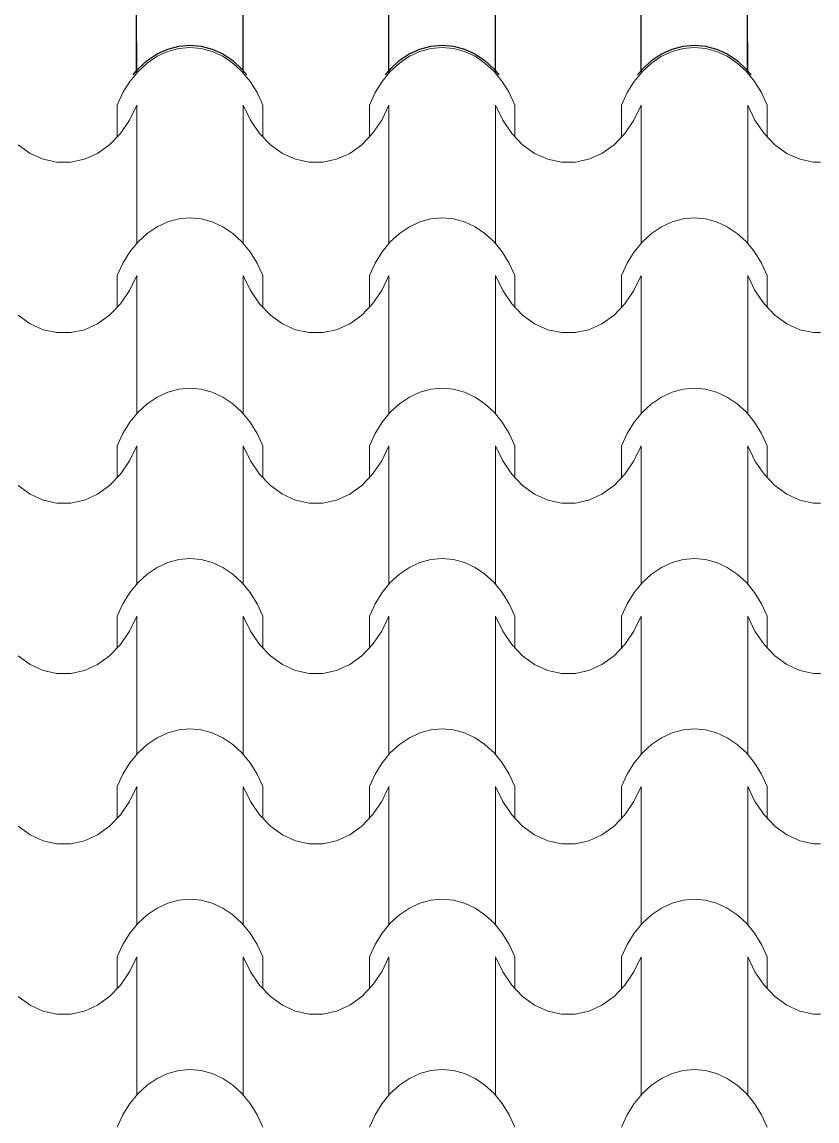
# Model space of a CAD drawing. Header units: millimetres. Extents: x 42452 to 2852333, y -419346 to 834876.
# Drawn here: x 2634989 to 2637119, y 663514 to 666458 of the extents above; entities that cross this region are included whole.
import ezdxf

# ---------------------------------------------------------------- set-up
doc = ezdxf.new("R2010")
doc.units = ezdxf.units.MM
doc.layers.add('M-2 keramitin shtrixi_Ном._пера__21_Pen_No__1', color=7, linetype='Continuous', lineweight=15)
doc.layers.add('memar', color=7, linetype='Continuous', lineweight=25)

# ---------------------------------------------------------------- blocks, each defined once
blk = doc.blocks.new('*X17')
at = {"layer": 'M-2 keramitin shtrixi_Ном._пера__21_Pen_No__1', "color": 7, "linetype": 'Continuous', "lineweight": 15}
for p, q in [((-251042.9, -1353510.1), (-251042.9, -1353428.7)), ((-250757.3, -1353510.1), (-250757.3, -1353428.7)), ((-250367.3, -1353510.1), (-250367.3, -1353428.7)), ((-250081.8, -1353510.1), (-250081.8, -1353428.7)), ((-249691.7, -1353510.1), (-249691.7, -1353428.7)), ((-249406.2, -1353510.1), (-249406.2, -1353428.7)), ((-251014.8, -1353483.6), (-250988.1, -1353465.7)), ((-250988.1, -1353465.7), (-250959.7, -1353452.6)), ((-250959.7, -1353452.6), (-250930.2, -1353444.6)), ((-250930.2, -1353444.6), (-250900.1, -1353441.9)), ((-250900.1, -1353441.9), (-250870, -1353444.6)), ((-250870, -1353444.6), (-250840.5, -1353452.6)), ((-250840.5, -1353452.6), (-250812.1, -1353465.7)), ((-250812.1, -1353465.7), (-250785.4, -1353483.6)), ((-250339.2, -1353483.6), (-250312.5, -1353465.7)), ((-250312.5, -1353465.7), (-250284.2, -1353452.6)), ((-250284.2, -1353452.6), (-250254.6, -1353444.6)), ((-250254.6, -1353444.6), (-250224.5, -1353441.9)), ((-250224.5, -1353441.9), (-250194.4, -1353444.6)), ((-250194.4, -1353444.6), (-250164.9, -1353452.6)), ((-250164.9, -1353452.6), (-250136.6, -1353465.7)), ((-250136.6, -1353465.7), (-250109.9, -1353483.6)), ((-249663.7, -1353483.6), (-249637, -1353465.7)), ((-249637, -1353465.7), (-249608.6, -1353452.6)), ((-249608.6, -1353452.6), (-249579.1, -1353444.6)), ((-249579.1, -1353444.6), (-249549, -1353441.9)), ((-249549, -1353441.9), (-249518.9, -1353444.6)), ((-249518.9, -1353444.6), (-249489.4, -1353452.6)), ((-249489.4, -1353452.6), (-249461, -1353465.7)), ((-249461, -1353465.7), (-249434.3, -1353483.6)), ((-251039.3, -1353506.2), (-251014.8, -1353483.6)), ((-250785.4, -1353483.6), (-250760.9, -1353506.2)), ((-250363.7, -1353506.2), (-250339.2, -1353483.6)), ((-250109.9, -1353483.6), (-250085.4, -1353506.2)), ((-249688.2, -1353506.2), (-249663.7, -1353483.6)), ((-249434.3, -1353483.6), (-249409.8, -1353506.2)), ((-251061.1, -1353532.8), (-251039.3, -1353506.2)), ((-250760.9, -1353506.2), (-250739.1, -1353532.8)), ((-250385.5, -1353532.8), (-250363.7, -1353506.2)), ((-250085.4, -1353506.2), (-250063.5, -1353532.8)), ((-249710, -1353532.8), (-249688.2, -1353506.2)), ((-249409.8, -1353506.2), (-249388, -1353532.8)), ((-251079.8, -1353563), (-251061.1, -1353532.8)), ((-250739.1, -1353532.8), (-250720.4, -1353563)), ((-250404.3, -1353563), (-250385.5, -1353532.8)), ((-250063.5, -1353532.8), (-250044.8, -1353563)), ((-249728.7, -1353563), (-249710, -1353532.8)), ((-249388, -1353532.8), (-249369.3, -1353563)), ((-251095.1, -1353596.3), (-251079.8, -1353563)), ((-250720.4, -1353563), (-250705.1, -1353596.3)), ((-250419.6, -1353596.3), (-250404.3, -1353563)), ((-250044.8, -1353563), (-250029.5, -1353596.3)), ((-249744, -1353596.3), (-249728.7, -1353563)), ((-249369.3, -1353563), (-249354, -1353596.3)), ((-251095.1, -1353681.3), (-251095.1, -1353596.3)), ((-251042.9, -1353596.3), (-251062.2, -1353636.8)), ((-251042.9, -1353781.3), (-251042.9, -1353596.3)), ((-250757.3, -1353781.3), (-250757.3, -1353596.3)), ((-250738, -1353636.8), (-250757.3, -1353596.3)), ((-250705.1, -1353681.3), (-250705.1, -1353596.3)), ((-250419.6, -1353681.3), (-250419.6, -1353596.3)), ((-250367.3, -1353596.3), (-250386.6, -1353636.8)), ((-250367.3, -1353781.3), (-250367.3, -1353596.3)), ((-250081.8, -1353781.3), (-250081.8, -1353596.3)), ((-250062.5, -1353636.8), (-250081.8, -1353596.3)), ((-250029.5, -1353681.3), (-250029.5, -1353596.3)), ((-249744, -1353681.3), (-249744, -1353596.3)), ((-249691.7, -1353596.3), (-249711.1, -1353636.8)), ((-249691.7, -1353781.3), (-249691.7, -1353596.3)), ((-249406.2, -1353781.3), (-249406.2, -1353596.3)), ((-249386.9, -1353636.8), (-249406.2, -1353596.3)), ((-249354, -1353681.3), (-249354, -1353596.3)), ((-251062.2, -1353636.8), (-251086.6, -1353672.5)), ((-250713.6, -1353672.5), (-250738, -1353636.8)), ((-250386.6, -1353636.8), (-250411, -1353672.5)), ((-250038, -1353672.5), (-250062.5, -1353636.8)), ((-249711.1, -1353636.8), (-249735.5, -1353672.5)), ((-249362.5, -1353672.5), (-249386.9, -1353636.8)), ((-251086.6, -1353672.5), (-251115.4, -1353702.4)), ((-250684.8, -1353702.4), (-250713.6, -1353672.5)), ((-250411, -1353672.5), (-250439.8, -1353702.4)), ((-250009.2, -1353702.4), (-250038, -1353672.5)), ((-249735.5, -1353672.5), (-249764.3, -1353702.4)), ((-249333.7, -1353702.4), (-249362.5, -1353672.5)), ((-251328, -1353725.6), (-251360.4, -1353702.4)), ((-251115.4, -1353702.4), (-251147.8, -1353725.6)), ((-250652.4, -1353725.6), (-250684.8, -1353702.4)), ((-250439.8, -1353702.4), (-250472.2, -1353725.6)), ((-249976.9, -1353725.6), (-250009.2, -1353702.4)), ((-249764.3, -1353702.4), (-249796.7, -1353725.6)), ((-249301.3, -1353725.6), (-249333.7, -1353702.4)), ((-251293, -1353741.5), (-251328, -1353725.6)), ((-251147.8, -1353725.6), (-251182.7, -1353741.5)), ((-250617.5, -1353741.5), (-250652.4, -1353725.6)), ((-250472.2, -1353725.6), (-250507.2, -1353741.5)), ((-249941.9, -1353741.5), (-249976.9, -1353725.6)), ((-249796.7, -1353725.6), (-249831.6, -1353741.5)), ((-249266.3, -1353741.5), (-249301.3, -1353725.6)), ((-251256.4, -1353749.6), (-251293, -1353741.5)), ((-251237.9, -1353749.6), (-251256.4, -1353749.6)), ((-251219.3, -1353749.6), (-251237.9, -1353749.6)), ((-251182.7, -1353741.5), (-251219.3, -1353749.6)), ((-250580.9, -1353749.6), (-250617.5, -1353741.5)), ((-250562.3, -1353749.6), (-250580.9, -1353749.6)), ((-250543.8, -1353749.6), (-250562.3, -1353749.6)), ((-250507.2, -1353741.5), (-250543.8, -1353749.6)), ((-249905.3, -1353749.6), (-249941.9, -1353741.5)), ((-249886.8, -1353749.6), (-249905.3, -1353749.6)), ((-249868.2, -1353749.6), (-249886.8, -1353749.6)), ((-249831.6, -1353741.5), (-249868.2, -1353749.6)), ((-249229.8, -1353749.6), (-249266.3, -1353741.5)), ((-249211.2, -1353749.6), (-249229.8, -1353749.6)), ((-251042.9, -1353966.4), (-251042.9, -1353781.3)), ((-250757.3, -1353966.4), (-250757.3, -1353781.3)), ((-250367.3, -1353966.4), (-250367.3, -1353781.3)), ((-250081.8, -1353966.4), (-250081.8, -1353781.3)), ((-249691.7, -1353966.4), (-249691.7, -1353781.3)), ((-249406.2, -1353966.4), (-249406.2, -1353781.3)), ((-250988.1, -1353922), (-250959.7, -1353908.9)), ((-250959.7, -1353908.9), (-250930.2, -1353901)), ((-250930.2, -1353901), (-250900.1, -1353898.3)), ((-250900.1, -1353898.3), (-250870, -1353901)), ((-250870, -1353901), (-250840.5, -1353908.9)), ((-250840.5, -1353908.9), (-250812.1, -1353922)), ((-250312.5, -1353922), (-250284.2, -1353908.9)), ((-250284.2, -1353908.9), (-250254.6, -1353901)), ((-250254.6, -1353901), (-250224.5, -1353898.3)), ((-250224.5, -1353898.3), (-250194.4, -1353901)), ((-250194.4, -1353901), (-250164.9, -1353908.9)), ((-250164.9, -1353908.9), (-250136.6, -1353922)), ((-249637, -1353922), (-249608.6, -1353908.9)), ((-249608.6, -1353908.9), (-249579.1, -1353901)), ((-249579.1, -1353901), (-249549, -1353898.3)), ((-249549, -1353898.3), (-249518.9, -1353901)), ((-249518.9, -1353901), (-249489.4, -1353908.9)), ((-249489.4, -1353908.9), (-249461, -1353922)), ((-251014.8, -1353940), (-250988.1, -1353922)), ((-250812.1, -1353922), (-250785.4, -1353940)), ((-250339.2, -1353940), (-250312.5, -1353922)), ((-250136.6, -1353922), (-250109.9, -1353940)), ((-249663.7, -1353940), (-249637, -1353922)), ((-249461, -1353922), (-249434.3, -1353940)), ((-251061.1, -1353989.1), (-251039.3, -1353962.5)), ((-251039.3, -1353962.5), (-251014.8, -1353940)), ((-250785.4, -1353940), (-250760.9, -1353962.5)), ((-250760.9, -1353962.5), (-250739.1, -1353989.1)), ((-250385.5, -1353989.1), (-250363.7, -1353962.5)), ((-250363.7, -1353962.5), (-250339.2, -1353940)), ((-250109.9, -1353940), (-250085.4, -1353962.5)), ((-250085.4, -1353962.5), (-250063.5, -1353989.1)), ((-249710, -1353989.1), (-249688.2, -1353962.5)), ((-249688.2, -1353962.5), (-249663.7, -1353940)), ((-249434.3, -1353940), (-249409.8, -1353962.5)), ((-249409.8, -1353962.5), (-249388, -1353989.1)), ((-251079.8, -1354019.4), (-251061.1, -1353989.1)), ((-250739.1, -1353989.1), (-250720.4, -1354019.4)), ((-250404.3, -1354019.4), (-250385.5, -1353989.1)), ((-250063.5, -1353989.1), (-250044.8, -1354019.4)), ((-249728.7, -1354019.4), (-249710, -1353989.1)), ((-249388, -1353989.1), (-249369.3, -1354019.4)), ((-251095.1, -1354052.6), (-251079.8, -1354019.4)), ((-250720.4, -1354019.4), (-250705.1, -1354052.6)), ((-250419.6, -1354052.6), (-250404.3, -1354019.4)), ((-250044.8, -1354019.4), (-250029.5, -1354052.6)), ((-249744, -1354052.6), (-249728.7, -1354019.4)), ((-249369.3, -1354019.4), (-249354, -1354052.6)), ((-251095.1, -1354137.7), (-251095.1, -1354052.6)), ((-251042.9, -1354052.6), (-251062.2, -1354093.1)), ((-251042.9, -1354237.7), (-251042.9, -1354052.6)), ((-250757.3, -1354237.7), (-250757.3, -1354052.6)), ((-250738, -1354093.1), (-250757.3, -1354052.6)), ((-250705.1, -1354137.7), (-250705.1, -1354052.6)), ((-250419.6, -1354137.7), (-250419.6, -1354052.6)), ((-250367.3, -1354052.6), (-250386.6, -1354093.1)), ((-250367.3, -1354237.7), (-250367.3, -1354052.6)), ((-250081.8, -1354237.7), (-250081.8, -1354052.6)), ((-250062.5, -1354093.1), (-250081.8, -1354052.6)), ((-250029.5, -1354137.7), (-250029.5, -1354052.6)), ((-249744, -1354137.7), (-249744, -1354052.6)), ((-249691.7, -1354052.6), (-249711.1, -1354093.1)), ((-249691.7, -1354237.7), (-249691.7, -1354052.6)), ((-249406.2, -1354237.7), (-249406.2, -1354052.6)), ((-249386.9, -1354093.1), (-249406.2, -1354052.6)), ((-249354, -1354137.7), (-249354, -1354052.6)), ((-251062.2, -1354093.1), (-251086.6, -1354128.8)), ((-250713.6, -1354128.8), (-250738, -1354093.1)), ((-250386.6, -1354093.1), (-250411, -1354128.8)), ((-250038, -1354128.8), (-250062.5, -1354093.1)), ((-249711.1, -1354093.1), (-249735.5, -1354128.8)), ((-249362.5, -1354128.8), (-249386.9, -1354093.1)), ((-251086.6, -1354128.8), (-251115.4, -1354158.8)), ((-250684.8, -1354158.8), (-250713.6, -1354128.8)), ((-250411, -1354128.8), (-250439.8, -1354158.8)), ((-250009.2, -1354158.8), (-250038, -1354128.8)), ((-249735.5, -1354128.8), (-249764.3, -1354158.8)), ((-249333.7, -1354158.8), (-249362.5, -1354128.8)), ((-251328, -1354182), (-251360.4, -1354158.8)), ((-251115.4, -1354158.8), (-251147.8, -1354182)), ((-250652.4, -1354182), (-250684.8, -1354158.8)), ((-250439.8, -1354158.8), (-250472.2, -1354182)), ((-249976.9, -1354182), (-250009.2, -1354158.8)), ((-249764.3, -1354158.8), (-249796.7, -1354182)), ((-249301.3, -1354182), (-249333.7, -1354158.8)), ((-251293, -1354197.9), (-251328, -1354182)), ((-251256.4, -1354205.9), (-251293, -1354197.9)), ((-251182.7, -1354197.9), (-251219.3, -1354205.9)), ((-251147.8, -1354182), (-251182.7, -1354197.9)), ((-250617.5, -1354197.9), (-250652.4, -1354182)), ((-250580.9, -1354205.9), (-250617.5, -1354197.9)), ((-250507.2, -1354197.9), (-250543.8, -1354205.9)), ((-250472.2, -1354182), (-250507.2, -1354197.9)), ((-249941.9, -1354197.9), (-249976.9, -1354182)), ((-249905.3, -1354205.9), (-249941.9, -1354197.9)), ((-249831.6, -1354197.9), (-249868.2, -1354205.9)), ((-249796.7, -1354182), (-249831.6, -1354197.9)), ((-249266.3, -1354197.9), (-249301.3, -1354182)), ((-249229.8, -1354205.9), (-249266.3, -1354197.9)), ((-251237.9, -1354205.9), (-251256.4, -1354205.9)), ((-251219.3, -1354205.9), (-251237.9, -1354205.9)), ((-250562.3, -1354205.9), (-250580.9, -1354205.9)), ((-250543.8, -1354205.9), (-250562.3, -1354205.9)), ((-249886.8, -1354205.9), (-249905.3, -1354205.9)), ((-249868.2, -1354205.9), (-249886.8, -1354205.9)), ((-249211.2, -1354205.9), (-249229.8, -1354205.9)), ((-251042.9, -1354422.8), (-251042.9, -1354237.7)), ((-250757.3, -1354422.8), (-250757.3, -1354237.7)), ((-250367.3, -1354422.8), (-250367.3, -1354237.7)), ((-250081.8, -1354422.8), (-250081.8, -1354237.7)), ((-249691.7, -1354422.8), (-249691.7, -1354237.7)), ((-249406.2, -1354422.8), (-249406.2, -1354237.7)), ((-251014.8, -1354396.3), (-250988.1, -1354378.4)), ((-250988.1, -1354378.4), (-250959.7, -1354365.3)), ((-250959.7, -1354365.3), (-250930.2, -1354357.3)), ((-250930.2, -1354357.3), (-250900.1, -1354354.6)), ((-250900.1, -1354354.6), (-250870, -1354357.3)), ((-250870, -1354357.3), (-250840.5, -1354365.3)), ((-250840.5, -1354365.3), (-250812.1, -1354378.4)), ((-250812.1, -1354378.4), (-250785.4, -1354396.3)), ((-250339.2, -1354396.3), (-250312.5, -1354378.4)), ((-250312.5, -1354378.4), (-250284.2, -1354365.3)), ((-250284.2, -1354365.3), (-250254.6, -1354357.3)), ((-250254.6, -1354357.3), (-250224.5, -1354354.6)), ((-250224.5, -1354354.6), (-250194.4, -1354357.3)), ((-250194.4, -1354357.3), (-250164.9, -1354365.3)), ((-250164.9, -1354365.3), (-250136.6, -1354378.4)), ((-250136.6, -1354378.4), (-250109.9, -1354396.3)), ((-249663.7, -1354396.3), (-249637, -1354378.4)), ((-249637, -1354378.4), (-249608.6, -1354365.3)), ((-249608.6, -1354365.3), (-249579.1, -1354357.3)), ((-249579.1, -1354357.3), (-249549, -1354354.6)), ((-249549, -1354354.6), (-249518.9, -1354357.3)), ((-249518.9, -1354357.3), (-249489.4, -1354365.3)), ((-249489.4, -1354365.3), (-249461, -1354378.4)), ((-249461, -1354378.4), (-249434.3, -1354396.3)), ((-251039.3, -1354418.9), (-251014.8, -1354396.3)), ((-250785.4, -1354396.3), (-250760.9, -1354418.9)), ((-250363.7, -1354418.9), (-250339.2, -1354396.3)), ((-250109.9, -1354396.3), (-250085.4, -1354418.9)), ((-249688.2, -1354418.9), (-249663.7, -1354396.3)), ((-249434.3, -1354396.3), (-249409.8, -1354418.9)), ((-251061.1, -1354445.5), (-251039.3, -1354418.9)), ((-250760.9, -1354418.9), (-250739.1, -1354445.5)), ((-250385.5, -1354445.5), (-250363.7, -1354418.9)), ((-250085.4, -1354418.9), (-250063.5, -1354445.5)), ((-249710, -1354445.5), (-249688.2, -1354418.9)), ((-249409.8, -1354418.9), (-249388, -1354445.5)), ((-251079.8, -1354475.7), (-251061.1, -1354445.5)), ((-250739.1, -1354445.5), (-250720.4, -1354475.7)), ((-250404.3, -1354475.7), (-250385.5, -1354445.5)), ((-250063.5, -1354445.5), (-250044.8, -1354475.7)), ((-249728.7, -1354475.7), (-249710, -1354445.5)), ((-249388, -1354445.5), (-249369.3, -1354475.7)), ((-251095.1, -1354509), (-251079.8, -1354475.7)), ((-250720.4, -1354475.7), (-250705.1, -1354509)), ((-250419.6, -1354509), (-250404.3, -1354475.7)), ((-250044.8, -1354475.7), (-250029.5, -1354509)), ((-249744, -1354509), (-249728.7, -1354475.7)), ((-249369.3, -1354475.7), (-249354, -1354509)), ((-251095.1, -1354594), (-251095.1, -1354509)), ((-251042.9, -1354509), (-251062.2, -1354549.5)), ((-251042.9, -1354694), (-251042.9, -1354509)), ((-250757.3, -1354694), (-250757.3, -1354509)), ((-250738, -1354549.5), (-250757.3, -1354509)), ((-250705.1, -1354594), (-250705.1, -1354509)), ((-250419.6, -1354594), (-250419.6, -1354509)), ((-250367.3, -1354509), (-250386.6, -1354549.5)), ((-250367.3, -1354694), (-250367.3, -1354509)), ((-250081.8, -1354694), (-250081.8, -1354509)), ((-250062.5, -1354549.5), (-250081.8, -1354509)), ((-250029.5, -1354594), (-250029.5, -1354509)), ((-249744, -1354594), (-249744, -1354509)), ((-249691.7, -1354509), (-249711.1, -1354549.5)), ((-249691.7, -1354694), (-249691.7, -1354509)), ((-249406.2, -1354694), (-249406.2, -1354509)), ((-249386.9, -1354549.5), (-249406.2, -1354509)), ((-249354, -1354594), (-249354, -1354509)), ((-251062.2, -1354549.5), (-251086.6, -1354585.2)), ((-250713.6, -1354585.2), (-250738, -1354549.5)), ((-250386.6, -1354549.5), (-250411, -1354585.2)), ((-250038, -1354585.2), (-250062.5, -1354549.5)), ((-249711.1, -1354549.5), (-249735.5, -1354585.2)), ((-249362.5, -1354585.2), (-249386.9, -1354549.5)), ((-251086.6, -1354585.2), (-251115.4, -1354615.1)), ((-250684.8, -1354615.1), (-250713.6, -1354585.2)), ((-250411, -1354585.2), (-250439.8, -1354615.1)), ((-250009.2, -1354615.1), (-250038, -1354585.2)), ((-249735.5, -1354585.2), (-249764.3, -1354615.1)), ((-249333.7, -1354615.1), (-249362.5, -1354585.2)), ((-251328, -1354638.3), (-251360.4, -1354615.1)), ((-251115.4, -1354615.1), (-251147.8, -1354638.3)), ((-250652.4, -1354638.3), (-250684.8, -1354615.1)), ((-250439.8, -1354615.1), (-250472.2, -1354638.3)), ((-249976.9, -1354638.3), (-250009.2, -1354615.1)), ((-249764.3, -1354615.1), (-249796.7, -1354638.3)), ((-249301.3, -1354638.3), (-249333.7, -1354615.1)), ((-251293, -1354654.2), (-251328, -1354638.3)), ((-251147.8, -1354638.3), (-251182.7, -1354654.2)), ((-250617.5, -1354654.2), (-250652.4, -1354638.3)), ((-250472.2, -1354638.3), (-250507.2, -1354654.2)), ((-249941.9, -1354654.2), (-249976.9, -1354638.3)), ((-249796.7, -1354638.3), (-249831.6, -1354654.2)), ((-249266.3, -1354654.2), (-249301.3, -1354638.3)), ((-251256.4, -1354662.3), (-251293, -1354654.2)), ((-251237.9, -1354662.3), (-251256.4, -1354662.3)), ((-251219.3, -1354662.3), (-251237.9, -1354662.3)), ((-251182.7, -1354654.2), (-251219.3, -1354662.3)), ((-250580.9, -1354662.3), (-250617.5, -1354654.2)), ((-250562.3, -1354662.3), (-250580.9, -1354662.3)), ((-250543.8, -1354662.3), (-250562.3, -1354662.3)), ((-250507.2, -1354654.2), (-250543.8, -1354662.3)), ((-249905.3, -1354662.3), (-249941.9, -1354654.2)), ((-249886.8, -1354662.3), (-249905.3, -1354662.3)), ((-249868.2, -1354662.3), (-249886.8, -1354662.3)), ((-249831.6, -1354654.2), (-249868.2, -1354662.3)), ((-249229.8, -1354662.3), (-249266.3, -1354654.2)), ((-249211.2, -1354662.3), (-249229.8, -1354662.3)), ((-251042.9, -1354879.1), (-251042.9, -1354694)), ((-250757.3, -1354879.1), (-250757.3, -1354694)), ((-250367.3, -1354879.1), (-250367.3, -1354694)), ((-250081.8, -1354879.1), (-250081.8, -1354694)), ((-249691.7, -1354879.1), (-249691.7, -1354694)), ((-249406.2, -1354879.1), (-249406.2, -1354694)), ((-250988.1, -1354834.7), (-250959.7, -1354821.6)), ((-250959.7, -1354821.6), (-250930.2, -1354813.7)), ((-250930.2, -1354813.7), (-250900.1, -1354811)), ((-250900.1, -1354811), (-250870, -1354813.7)), ((-250870, -1354813.7), (-250840.5, -1354821.6)), ((-250840.5, -1354821.6), (-250812.1, -1354834.7)), ((-250312.5, -1354834.7), (-250284.2, -1354821.6)), ((-250284.2, -1354821.6), (-250254.6, -1354813.7)), ((-250254.6, -1354813.7), (-250224.5, -1354811)), ((-250224.5, -1354811), (-250194.4, -1354813.7)), ((-250194.4, -1354813.7), (-250164.9, -1354821.6)), ((-250164.9, -1354821.6), (-250136.6, -1354834.7)), ((-249637, -1354834.7), (-249608.6, -1354821.6)), ((-249608.6, -1354821.6), (-249579.1, -1354813.7)), ((-249579.1, -1354813.7), (-249549, -1354811)), ((-249549, -1354811), (-249518.9, -1354813.7)), ((-249518.9, -1354813.7), (-249489.4, -1354821.6)), ((-249489.4, -1354821.6), (-249461, -1354834.7)), ((-251014.8, -1354852.7), (-250988.1, -1354834.7)), ((-250812.1, -1354834.7), (-250785.4, -1354852.7)), ((-250339.2, -1354852.7), (-250312.5, -1354834.7)), ((-250136.6, -1354834.7), (-250109.9, -1354852.7)), ((-249663.7, -1354852.7), (-249637, -1354834.7)), ((-249461, -1354834.7), (-249434.3, -1354852.7)), ((-251061.1, -1354901.8), (-251039.3, -1354875.2)), ((-251039.3, -1354875.2), (-251014.8, -1354852.7)), ((-250785.4, -1354852.7), (-250760.9, -1354875.2)), ((-250760.9, -1354875.2), (-250739.1, -1354901.8)), ((-250385.5, -1354901.8), (-250363.7, -1354875.2)), ((-250363.7, -1354875.2), (-250339.2, -1354852.7)), ((-250109.9, -1354852.7), (-250085.4, -1354875.2)), ((-250085.4, -1354875.2), (-250063.5, -1354901.8)), ((-249710, -1354901.8), (-249688.2, -1354875.2)), ((-249688.2, -1354875.2), (-249663.7, -1354852.7)), ((-249434.3, -1354852.7), (-249409.8, -1354875.2)), ((-249409.8, -1354875.2), (-249388, -1354901.8)), ((-251079.8, -1354932.1), (-251061.1, -1354901.8)), ((-250739.1, -1354901.8), (-250720.4, -1354932.1)), ((-250404.3, -1354932.1), (-250385.5, -1354901.8)), ((-250063.5, -1354901.8), (-250044.8, -1354932.1)), ((-249728.7, -1354932.1), (-249710, -1354901.8)), ((-249388, -1354901.8), (-249369.3, -1354932.1)), ((-251095.1, -1354965.3), (-251079.8, -1354932.1)), ((-250720.4, -1354932.1), (-250705.1, -1354965.3)), ((-250419.6, -1354965.3), (-250404.3, -1354932.1)), ((-250044.8, -1354932.1), (-250029.5, -1354965.3)), ((-249744, -1354965.3), (-249728.7, -1354932.1)), ((-249369.3, -1354932.1), (-249354, -1354965.3)), ((-251095.1, -1355050.4), (-251095.1, -1354965.3)), ((-251042.9, -1354965.3), (-251062.2, -1355005.8)), ((-251042.9, -1355150.4), (-251042.9, -1354965.3)), ((-250757.3, -1355150.4), (-250757.3, -1354965.3)), ((-250738, -1355005.8), (-250757.3, -1354965.3)), ((-250705.1, -1355050.4), (-250705.1, -1354965.3)), ((-250419.6, -1355050.4), (-250419.6, -1354965.3)), ((-250367.3, -1354965.3), (-250386.6, -1355005.8)), ((-250367.3, -1355150.4), (-250367.3, -1354965.3)), ((-250081.8, -1355150.4), (-250081.8, -1354965.3)), ((-250062.5, -1355005.8), (-250081.8, -1354965.3)), ((-250029.5, -1355050.4), (-250029.5, -1354965.3)), ((-249744, -1355050.4), (-249744, -1354965.3)), ((-249691.7, -1354965.3), (-249711.1, -1355005.8)), ((-249691.7, -1355150.4), (-249691.7, -1354965.3)), ((-249406.2, -1355150.4), (-249406.2, -1354965.3)), ((-249386.9, -1355005.8), (-249406.2, -1354965.3)), ((-249354, -1355050.4), (-249354, -1354965.3)), ((-251062.2, -1355005.8), (-251086.6, -1355041.5)), ((-250713.6, -1355041.5), (-250738, -1355005.8)), ((-250386.6, -1355005.8), (-250411, -1355041.5)), ((-250038, -1355041.5), (-250062.5, -1355005.8)), ((-249711.1, -1355005.8), (-249735.5, -1355041.5)), ((-249362.5, -1355041.5), (-249386.9, -1355005.8)), ((-251086.6, -1355041.5), (-251115.4, -1355071.5)), ((-250684.8, -1355071.5), (-250713.6, -1355041.5)), ((-250411, -1355041.5), (-250439.8, -1355071.5)), ((-250009.2, -1355071.5), (-250038, -1355041.5)), ((-249735.5, -1355041.5), (-249764.3, -1355071.5)), ((-249333.7, -1355071.5), (-249362.5, -1355041.5)), ((-251328, -1355094.7), (-251360.4, -1355071.5)), ((-251115.4, -1355071.5), (-251147.8, -1355094.7)), ((-250652.4, -1355094.7), (-250684.8, -1355071.5)), ((-250439.8, -1355071.5), (-250472.2, -1355094.7)), ((-249976.9, -1355094.7), (-250009.2, -1355071.5)), ((-249764.3, -1355071.5), (-249796.7, -1355094.7)), ((-249301.3, -1355094.7), (-249333.7, -1355071.5)), ((-251293, -1355110.6), (-251328, -1355094.7)), ((-251256.4, -1355118.6), (-251293, -1355110.6)), ((-251182.7, -1355110.6), (-251219.3, -1355118.6)), ((-251147.8, -1355094.7), (-251182.7, -1355110.6)), ((-250617.5, -1355110.6), (-250652.4, -1355094.7)), ((-250580.9, -1355118.6), (-250617.5, -1355110.6)), ((-250507.2, -1355110.6), (-250543.8, -1355118.6)), ((-250472.2, -1355094.7), (-250507.2, -1355110.6)), ((-249941.9, -1355110.6), (-249976.9, -1355094.7)), ((-249905.3, -1355118.6), (-249941.9, -1355110.6)), ((-249831.6, -1355110.6), (-249868.2, -1355118.6)), ((-249796.7, -1355094.7), (-249831.6, -1355110.6)), ((-249266.3, -1355110.6), (-249301.3, -1355094.7)), ((-249229.8, -1355118.6), (-249266.3, -1355110.6)), ((-251237.9, -1355118.6), (-251256.4, -1355118.6)), ((-251219.3, -1355118.6), (-251237.9, -1355118.6)), ((-250562.3, -1355118.6), (-250580.9, -1355118.6)), ((-250543.8, -1355118.6), (-250562.3, -1355118.6)), ((-249886.8, -1355118.6), (-249905.3, -1355118.6)), ((-249868.2, -1355118.6), (-249886.8, -1355118.6)), ((-249211.2, -1355118.6), (-249229.8, -1355118.6)), ((-251042.9, -1355335.5), (-251042.9, -1355150.4)), ((-250757.3, -1355335.5), (-250757.3, -1355150.4)), ((-250367.3, -1355335.5), (-250367.3, -1355150.4)), ((-250081.8, -1355335.5), (-250081.8, -1355150.4)), ((-249691.7, -1355335.5), (-249691.7, -1355150.4)), ((-249406.2, -1355335.5), (-249406.2, -1355150.4)), ((-251014.8, -1355309), (-250988.1, -1355291.1)), ((-250988.1, -1355291.1), (-250959.7, -1355278)), ((-250959.7, -1355278), (-250930.2, -1355270)), ((-250930.2, -1355270), (-250900.1, -1355267.3)), ((-250900.1, -1355267.3), (-250870, -1355270)), ((-250870, -1355270), (-250840.5, -1355278)), ((-250840.5, -1355278), (-250812.1, -1355291.1)), ((-250812.1, -1355291.1), (-250785.4, -1355309)), ((-250339.2, -1355309), (-250312.5, -1355291.1)), ((-250312.5, -1355291.1), (-250284.2, -1355278)), ((-250284.2, -1355278), (-250254.6, -1355270)), ((-250254.6, -1355270), (-250224.5, -1355267.3)), ((-250224.5, -1355267.3), (-250194.4, -1355270)), ((-250194.4, -1355270), (-250164.9, -1355278)), ((-250164.9, -1355278), (-250136.6, -1355291.1)), ((-250136.6, -1355291.1), (-250109.9, -1355309)), ((-249663.7, -1355309), (-249637, -1355291.1)), ((-249637, -1355291.1), (-249608.6, -1355278)), ((-249608.6, -1355278), (-249579.1, -1355270)), ((-249579.1, -1355270), (-249549, -1355267.3)), ((-249549, -1355267.3), (-249518.9, -1355270)), ((-249518.9, -1355270), (-249489.4, -1355278)), ((-249489.4, -1355278), (-249461, -1355291.1)), ((-249461, -1355291.1), (-249434.3, -1355309)), ((-251039.3, -1355331.6), (-251014.8, -1355309)), ((-250785.4, -1355309), (-250760.9, -1355331.6)), ((-250363.7, -1355331.6), (-250339.2, -1355309)), ((-250109.9, -1355309), (-250085.4, -1355331.6)), ((-249688.2, -1355331.6), (-249663.7, -1355309)), ((-249434.3, -1355309), (-249409.8, -1355331.6)), ((-251061.1, -1355358.2), (-251039.3, -1355331.6)), ((-250760.9, -1355331.6), (-250739.1, -1355358.2)), ((-250385.5, -1355358.2), (-250363.7, -1355331.6)), ((-250085.4, -1355331.6), (-250063.5, -1355358.2)), ((-249710, -1355358.2), (-249688.2, -1355331.6)), ((-249409.8, -1355331.6), (-249388, -1355358.2)), ((-251079.8, -1355388.4), (-251061.1, -1355358.2)), ((-250739.1, -1355358.2), (-250720.4, -1355388.4)), ((-250404.3, -1355388.4), (-250385.5, -1355358.2)), ((-250063.5, -1355358.2), (-250044.8, -1355388.4)), ((-249728.7, -1355388.4), (-249710, -1355358.2)), ((-249388, -1355358.2), (-249369.3, -1355388.4)), ((-251095.1, -1355421.7), (-251079.8, -1355388.4)), ((-250720.4, -1355388.4), (-250705.1, -1355421.7)), ((-250419.6, -1355421.7), (-250404.3, -1355388.4)), ((-250044.8, -1355388.4), (-250029.5, -1355421.7)), ((-249744, -1355421.7), (-249728.7, -1355388.4)), ((-249369.3, -1355388.4), (-249354, -1355421.7)), ((-251095.1, -1355506.7), (-251095.1, -1355421.7)), ((-251042.9, -1355421.7), (-251062.2, -1355462.2)), ((-251042.9, -1355606.7), (-251042.9, -1355421.7)), ((-250757.3, -1355606.7), (-250757.3, -1355421.7)), ((-250738, -1355462.2), (-250757.3, -1355421.7)), ((-250705.1, -1355506.7), (-250705.1, -1355421.7)), ((-250419.6, -1355506.7), (-250419.6, -1355421.7)), ((-250367.3, -1355421.7), (-250386.6, -1355462.2)), ((-250367.3, -1355606.7), (-250367.3, -1355421.7)), ((-250081.8, -1355606.7), (-250081.8, -1355421.7)), ((-250062.5, -1355462.2), (-250081.8, -1355421.7)), ((-250029.5, -1355506.7), (-250029.5, -1355421.7)), ((-249744, -1355506.7), (-249744, -1355421.7)), ((-249691.7, -1355421.7), (-249711.1, -1355462.2)), ((-249691.7, -1355606.7), (-249691.7, -1355421.7)), ((-249406.2, -1355606.7), (-249406.2, -1355421.7)), ((-249386.9, -1355462.2), (-249406.2, -1355421.7)), ((-249354, -1355506.7), (-249354, -1355421.7)), ((-251062.2, -1355462.2), (-251086.6, -1355497.9)), ((-250713.6, -1355497.9), (-250738, -1355462.2)), ((-250386.6, -1355462.2), (-250411, -1355497.9)), ((-250038, -1355497.9), (-250062.5, -1355462.2)), ((-249711.1, -1355462.2), (-249735.5, -1355497.9)), ((-249362.5, -1355497.9), (-249386.9, -1355462.2)), ((-251086.6, -1355497.9), (-251115.4, -1355527.8)), ((-250684.8, -1355527.8), (-250713.6, -1355497.9)), ((-250411, -1355497.9), (-250439.8, -1355527.8)), ((-250009.2, -1355527.8), (-250038, -1355497.9)), ((-249735.5, -1355497.9), (-249764.3, -1355527.8)), ((-249333.7, -1355527.8), (-249362.5, -1355497.9)), ((-251328, -1355551), (-251360.4, -1355527.8)), ((-251115.4, -1355527.8), (-251147.8, -1355551)), ((-250652.4, -1355551), (-250684.8, -1355527.8)), ((-250439.8, -1355527.8), (-250472.2, -1355551)), ((-249976.9, -1355551), (-250009.2, -1355527.8)), ((-249764.3, -1355527.8), (-249796.7, -1355551)), ((-249301.3, -1355551), (-249333.7, -1355527.8)), ((-251293, -1355566.9), (-251328, -1355551)), ((-251147.8, -1355551), (-251182.7, -1355566.9)), ((-250617.5, -1355566.9), (-250652.4, -1355551)), ((-250472.2, -1355551), (-250507.2, -1355566.9)), ((-249941.9, -1355566.9), (-249976.9, -1355551)), ((-249796.7, -1355551), (-249831.6, -1355566.9)), ((-249266.3, -1355566.9), (-249301.3, -1355551)), ((-251256.4, -1355575), (-251293, -1355566.9)), ((-251237.9, -1355575), (-251256.4, -1355575)), ((-251219.3, -1355575), (-251237.9, -1355575)), ((-251182.7, -1355566.9), (-251219.3, -1355575)), ((-250580.9, -1355575), (-250617.5, -1355566.9)), ((-250562.3, -1355575), (-250580.9, -1355575)), ((-250543.8, -1355575), (-250562.3, -1355575)), ((-250507.2, -1355566.9), (-250543.8, -1355575)), ((-249905.3, -1355575), (-249941.9, -1355566.9)), ((-249886.8, -1355575), (-249905.3, -1355575)), ((-249868.2, -1355575), (-249886.8, -1355575)), ((-249831.6, -1355566.9), (-249868.2, -1355575)), ((-249229.8, -1355575), (-249266.3, -1355566.9)), ((-249211.2, -1355575), (-249229.8, -1355575)), ((-251042.9, -1355791.8), (-251042.9, -1355606.7)), ((-250757.3, -1355791.8), (-250757.3, -1355606.7)), ((-250367.3, -1355791.8), (-250367.3, -1355606.7)), ((-250081.8, -1355791.8), (-250081.8, -1355606.7)), ((-249691.7, -1355791.8), (-249691.7, -1355606.7)), ((-249406.2, -1355791.8), (-249406.2, -1355606.7)), ((-250988.1, -1355747.4), (-250959.7, -1355734.3)), ((-250959.7, -1355734.3), (-250930.2, -1355726.4)), ((-250930.2, -1355726.4), (-250900.1, -1355723.7)), ((-250900.1, -1355723.7), (-250870, -1355726.4)), ((-250870, -1355726.4), (-250840.5, -1355734.3)), ((-250840.5, -1355734.3), (-250812.1, -1355747.4)), ((-250312.5, -1355747.4), (-250284.2, -1355734.3)), ((-250284.2, -1355734.3), (-250254.6, -1355726.4)), ((-250254.6, -1355726.4), (-250224.5, -1355723.7)), ((-250224.5, -1355723.7), (-250194.4, -1355726.4)), ((-250194.4, -1355726.4), (-250164.9, -1355734.3)), ((-250164.9, -1355734.3), (-250136.6, -1355747.4)), ((-249637, -1355747.4), (-249608.6, -1355734.3)), ((-249608.6, -1355734.3), (-249579.1, -1355726.4)), ((-249579.1, -1355726.4), (-249549, -1355723.7)), ((-249549, -1355723.7), (-249518.9, -1355726.4)), ((-249518.9, -1355726.4), (-249489.4, -1355734.3)), ((-249489.4, -1355734.3), (-249461, -1355747.4)), ((-251014.8, -1355765.4), (-250988.1, -1355747.4)), ((-250812.1, -1355747.4), (-250785.4, -1355765.4)), ((-250339.2, -1355765.4), (-250312.5, -1355747.4)), ((-250136.6, -1355747.4), (-250109.9, -1355765.4)), ((-249663.7, -1355765.4), (-249637, -1355747.4)), ((-249461, -1355747.4), (-249434.3, -1355765.4)), ((-251061.1, -1355814.5), (-251039.3, -1355787.9)), ((-251039.3, -1355787.9), (-251014.8, -1355765.4)), ((-250785.4, -1355765.4), (-250760.9, -1355787.9)), ((-250760.9, -1355787.9), (-250739.1, -1355814.5)), ((-250385.5, -1355814.5), (-250363.7, -1355787.9)), ((-250363.7, -1355787.9), (-250339.2, -1355765.4)), ((-250109.9, -1355765.4), (-250085.4, -1355787.9)), ((-250085.4, -1355787.9), (-250063.5, -1355814.5)), ((-249710, -1355814.5), (-249688.2, -1355787.9)), ((-249688.2, -1355787.9), (-249663.7, -1355765.4)), ((-249434.3, -1355765.4), (-249409.8, -1355787.9)), ((-249409.8, -1355787.9), (-249388, -1355814.5)), ((-251079.8, -1355844.8), (-251061.1, -1355814.5)), ((-250739.1, -1355814.5), (-250720.4, -1355844.8)), ((-250404.3, -1355844.8), (-250385.5, -1355814.5)), ((-250063.5, -1355814.5), (-250044.8, -1355844.8)), ((-249728.7, -1355844.8), (-249710, -1355814.5)), ((-249388, -1355814.5), (-249369.3, -1355844.8)), ((-251095.1, -1355878), (-251079.8, -1355844.8)), ((-250720.4, -1355844.8), (-250705.1, -1355878)), ((-250419.6, -1355878), (-250404.3, -1355844.8)), ((-250044.8, -1355844.8), (-250029.5, -1355878)), ((-249744, -1355878), (-249728.7, -1355844.8)), ((-249369.3, -1355844.8), (-249354, -1355878)), ((-251095.1, -1355963.1), (-251095.1, -1355878)), ((-251042.9, -1355878), (-251062.2, -1355918.5)), ((-251042.9, -1356063.1), (-251042.9, -1355878)), ((-250757.3, -1356063.1), (-250757.3, -1355878)), ((-250738, -1355918.5), (-250757.3, -1355878)), ((-250705.1, -1355963.1), (-250705.1, -1355878)), ((-250419.6, -1355963.1), (-250419.6, -1355878)), ((-250367.3, -1355878), (-250386.6, -1355918.5)), ((-250367.3, -1356063.1), (-250367.3, -1355878)), ((-250081.8, -1356063.1), (-250081.8, -1355878)), ((-250062.5, -1355918.5), (-250081.8, -1355878)), ((-250029.5, -1355963.1), (-250029.5, -1355878)), ((-249744, -1355963.1), (-249744, -1355878)), ((-249691.7, -1355878), (-249711.1, -1355918.5)), ((-249691.7, -1356063.1), (-249691.7, -1355878)), ((-249406.2, -1356063.1), (-249406.2, -1355878)), ((-249386.9, -1355918.5), (-249406.2, -1355878)), ((-249354, -1355963.1), (-249354, -1355878)), ((-251062.2, -1355918.5), (-251086.6, -1355954.2)), ((-250713.6, -1355954.2), (-250738, -1355918.5)), ((-250386.6, -1355918.5), (-250411, -1355954.2)), ((-250038, -1355954.2), (-250062.5, -1355918.5)), ((-249711.1, -1355918.5), (-249735.5, -1355954.2)), ((-249362.5, -1355954.2), (-249386.9, -1355918.5)), ((-251086.6, -1355954.2), (-251115.4, -1355984.2)), ((-250684.8, -1355984.2), (-250713.6, -1355954.2)), ((-250411, -1355954.2), (-250439.8, -1355984.2)), ((-250009.2, -1355984.2), (-250038, -1355954.2)), ((-249735.5, -1355954.2), (-249764.3, -1355984.2)), ((-249333.7, -1355984.2), (-249362.5, -1355954.2)), ((-251328, -1356007.4), (-251360.4, -1355984.2)), ((-251115.4, -1355984.2), (-251147.8, -1356007.4)), ((-250652.4, -1356007.4), (-250684.8, -1355984.2)), ((-250439.8, -1355984.2), (-250472.2, -1356007.4)), ((-249976.9, -1356007.4), (-250009.2, -1355984.2)), ((-249764.3, -1355984.2), (-249796.7, -1356007.4)), ((-249301.3, -1356007.4), (-249333.7, -1355984.2)), ((-251293, -1356023.3), (-251328, -1356007.4)), ((-251256.4, -1356031.3), (-251293, -1356023.3)), ((-251182.7, -1356023.3), (-251219.3, -1356031.3)), ((-251147.8, -1356007.4), (-251182.7, -1356023.3)), ((-250617.5, -1356023.3), (-250652.4, -1356007.4)), ((-250580.9, -1356031.3), (-250617.5, -1356023.3)), ((-250507.2, -1356023.3), (-250543.8, -1356031.3)), ((-250472.2, -1356007.4), (-250507.2, -1356023.3)), ((-249941.9, -1356023.3), (-249976.9, -1356007.4)), ((-249905.3, -1356031.3), (-249941.9, -1356023.3)), ((-249831.6, -1356023.3), (-249868.2, -1356031.3)), ((-249796.7, -1356007.4), (-249831.6, -1356023.3)), ((-249266.3, -1356023.3), (-249301.3, -1356007.4)), ((-249229.8, -1356031.3), (-249266.3, -1356023.3)), ((-251237.9, -1356031.3), (-251256.4, -1356031.3)), ((-251219.3, -1356031.3), (-251237.9, -1356031.3)), ((-250562.3, -1356031.3), (-250580.9, -1356031.3)), ((-250543.8, -1356031.3), (-250562.3, -1356031.3)), ((-249886.8, -1356031.3), (-249905.3, -1356031.3)), ((-249868.2, -1356031.3), (-249886.8, -1356031.3)), ((-249211.2, -1356031.3), (-249229.8, -1356031.3)), ((-251042.9, -1356248.2), (-251042.9, -1356063.1)), ((-250757.3, -1356248.2), (-250757.3, -1356063.1)), ((-250367.3, -1356248.2), (-250367.3, -1356063.1)), ((-250081.8, -1356248.2), (-250081.8, -1356063.1)), ((-249691.7, -1356248.2), (-249691.7, -1356063.1)), ((-249406.2, -1356248.2), (-249406.2, -1356063.1)), ((-251014.8, -1356221.7), (-250988.1, -1356203.8)), ((-250988.1, -1356203.8), (-250959.7, -1356190.7)), ((-250959.7, -1356190.7), (-250930.2, -1356182.7)), ((-250930.2, -1356182.7), (-250900.1, -1356180)), ((-250900.1, -1356180), (-250870, -1356182.7)), ((-250870, -1356182.7), (-250840.5, -1356190.7)), ((-250840.5, -1356190.7), (-250812.1, -1356203.8)), ((-250812.1, -1356203.8), (-250785.4, -1356221.7)), ((-250339.2, -1356221.7), (-250312.5, -1356203.8)), ((-250312.5, -1356203.8), (-250284.2, -1356190.7)), ((-250284.2, -1356190.7), (-250254.6, -1356182.7)), ((-250254.6, -1356182.7), (-250224.5, -1356180)), ((-250224.5, -1356180), (-250194.4, -1356182.7)), ((-250194.4, -1356182.7), (-250164.9, -1356190.7)), ((-250164.9, -1356190.7), (-250136.6, -1356203.8)), ((-250136.6, -1356203.8), (-250109.9, -1356221.7)), ((-249663.7, -1356221.7), (-249637, -1356203.8)), ((-249637, -1356203.8), (-249608.6, -1356190.7)), ((-249608.6, -1356190.7), (-249579.1, -1356182.7)), ((-249579.1, -1356182.7), (-249549, -1356180)), ((-249549, -1356180), (-249518.9, -1356182.7)), ((-249518.9, -1356182.7), (-249489.4, -1356190.7)), ((-249489.4, -1356190.7), (-249461, -1356203.8)), ((-249461, -1356203.8), (-249434.3, -1356221.7)), ((-251039.3, -1356244.3), (-251014.8, -1356221.7)), ((-250785.4, -1356221.7), (-250760.9, -1356244.3)), ((-250363.7, -1356244.3), (-250339.2, -1356221.7)), ((-250109.9, -1356221.7), (-250085.4, -1356244.3)), ((-249688.2, -1356244.3), (-249663.7, -1356221.7)), ((-249434.3, -1356221.7), (-249409.8, -1356244.3)), ((-251061.1, -1356270.9), (-251039.3, -1356244.3)), ((-250760.9, -1356244.3), (-250739.1, -1356270.9)), ((-250385.5, -1356270.9), (-250363.7, -1356244.3)), ((-250085.4, -1356244.3), (-250063.5, -1356270.9)), ((-249710, -1356270.9), (-249688.2, -1356244.3)), ((-249409.8, -1356244.3), (-249388, -1356270.9)), ((-251079.8, -1356301.1), (-251061.1, -1356270.9)), ((-250739.1, -1356270.9), (-250720.4, -1356301.1)), ((-250404.3, -1356301.1), (-250385.5, -1356270.9)), ((-250063.5, -1356270.9), (-250044.8, -1356301.1)), ((-249728.7, -1356301.1), (-249710, -1356270.9)), ((-249388, -1356270.9), (-249369.3, -1356301.1)), ((-251095.1, -1356334.4), (-251079.8, -1356301.1)), ((-250720.4, -1356301.1), (-250705.1, -1356334.4)), ((-250419.6, -1356334.4), (-250404.3, -1356301.1)), ((-250044.8, -1356301.1), (-250029.5, -1356334.4)), ((-249744, -1356334.4), (-249728.7, -1356301.1)), ((-249369.3, -1356301.1), (-249354, -1356334.4))]:
    blk.add_line(p, q, dxfattribs=at)
blk = doc.blocks.new('Fill_2')
at = {"layer": 'M-2 keramitin shtrixi_Ном._пера__21_Pen_No__1', "color": 7, "linetype": 'Continuous', "lineweight": 15}
blk.add_blockref('*X17', (0, 0), dxfattribs=at)

msp = doc.modelspace()

# ---------------------------------------------------------------- linework, layer by layer
at = {"layer": 'memar', "color": 7, "linetype": 'Continuous', "lineweight": 25}
for p, q in [((2635296.5384, 666328.3657), (2635296.5384, 666513.43939)), ((2635582.06344, 666328.3657), (2635582.06344, 666513.43939)), ((2635972.0979, 666328.3657), (2635972.0979, 666513.43939)), ((2636257.62293, 666328.3657), (2636257.62293, 666513.43939)), ((2636647.65739, 666328.3657), (2636647.65739, 666513.43939)), ((2636933.18243, 666328.3657), (2636933.18243, 666513.43939)), ((2635351.30972, 666372.76077), (2635379.68578, 666385.85508)), ((2635379.68578, 666385.85508), (2635409.20484, 666393.81346)), ((2635409.20484, 666393.81346), (2635439.30092, 666396.48332)), ((2635439.30092, 666396.48332), (2635469.397, 666393.81346)), ((2635469.397, 666393.81346), (2635498.91606, 666385.85508)), ((2635498.91606, 666385.85508), (2635527.29213, 666372.76077)), ((2636026.86921, 666372.76077), (2636055.24528, 666385.85508)), ((2636055.24528, 666385.85508), (2636084.76433, 666393.81346)), ((2636084.76433, 666393.81346), (2636114.86041, 666396.48332)), ((2636114.86041, 666396.48332), (2636144.9565, 666393.81346)), ((2636144.9565, 666393.81346), (2636174.47555, 666385.85508)), ((2636174.47555, 666385.85508), (2636202.85162, 666372.76077)), ((2636702.4287, 666372.76077), (2636730.80477, 666385.85508)), ((2636730.80477, 666385.85508), (2636760.32383, 666393.81346)), ((2636760.32383, 666393.81346), (2636790.41991, 666396.48332)), ((2636790.41991, 666396.48332), (2636820.51599, 666393.81346)), ((2636820.51599, 666393.81346), (2636850.03505, 666385.85508)), ((2636850.03505, 666385.85508), (2636878.41111, 666372.76077)), ((2635324.62069, 666354.78157), (2635351.30972, 666372.76077)), ((2635527.29213, 666372.76077), (2635553.98115, 666354.78157)), ((2636000.18018, 666354.78157), (2636026.86921, 666372.76077)), ((2636202.85162, 666372.76077), (2636229.54065, 666354.78157)), ((2636675.73968, 666354.78157), (2636702.4287, 666372.76077)), ((2636878.41111, 666372.76077), (2636905.10014, 666354.78157)), ((2635287.16858, 666316.44582), (2635300.13041, 666332.2622)), ((2635300.13041, 666332.2622), (2635324.62069, 666354.78157)), ((2635553.98115, 666354.78157), (2635578.47143, 666332.2622)), ((2635578.47143, 666332.2622), (2635591.43327, 666316.44582)), ((2635962.72807, 666316.44582), (2635975.6899, 666332.2622)), ((2635975.6899, 666332.2622), (2636000.18018, 666354.78157)), ((2636229.54065, 666354.78157), (2636254.03093, 666332.2622)), ((2636254.03093, 666332.2622), (2636266.99276, 666316.44582)), ((2636638.28756, 666316.44582), (2636651.2494, 666332.2622)), ((2636651.2494, 666332.2622), (2636675.73968, 666354.78157)), ((2636905.10014, 666354.78157), (2636929.59042, 666332.2622)), ((2636929.59042, 666332.2622), (2636942.55225, 666316.44582))]:
    msp.add_line(p, q, dxfattribs=at)

# ---------------------------------------------------------------- block references
msp.add_blockref('Fill_2', (2886339.52978, 2019832.0495), dxfattribs=at)

doc.saveas('drawing.dxf')
